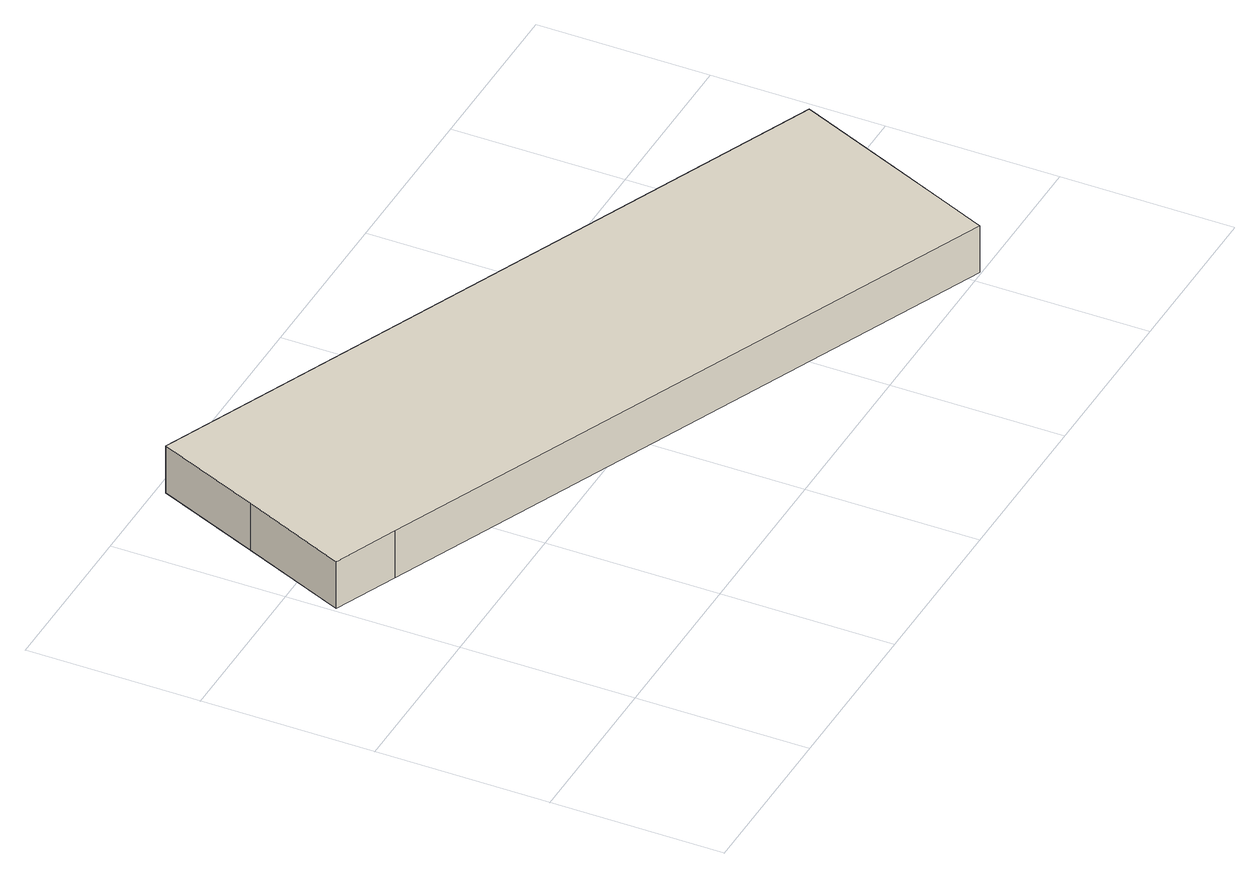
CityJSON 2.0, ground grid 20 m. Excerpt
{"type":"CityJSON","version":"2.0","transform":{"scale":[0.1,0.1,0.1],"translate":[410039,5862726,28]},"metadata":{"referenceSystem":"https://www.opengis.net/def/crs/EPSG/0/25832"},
"CityObjects":{
"building1":{"type":"Building","attributes":{"name":"Silos","Gemeindeschluessel":"03454033","AbsoluteHoehe":"28.447","MittlereTraufHoehe":"33.619","Firsthoehe":"36.119","function":"31001_2720","roofType":"3100","measuredHeight":7.67},"address":[{"country":"Germany","locality":"Lorup"}],"geometry":[{"type":"MultiSurface","lod":"1","boundaries":[[[0,1,2,3,4,5,6]],[[7,8,9,10,11,12,13]],[[7,13,6,5]],[[8,7,5,4]],[[9,8,4,3]],[[10,9,3,2]],[[11,10,2,1]],[[12,11,1,0]],[[13,12,0,6]]]}]}
},
"vertices":[
[816,2,64],[868,125,64],[920,248,64],[108,589,64],[57,467,64],[5,344,64],[79,313,64],[5,344,4],[57,467,4],[108,589,4],[920,248,4],[868,125,4],[816,2,4],[79,313,4]
]}
